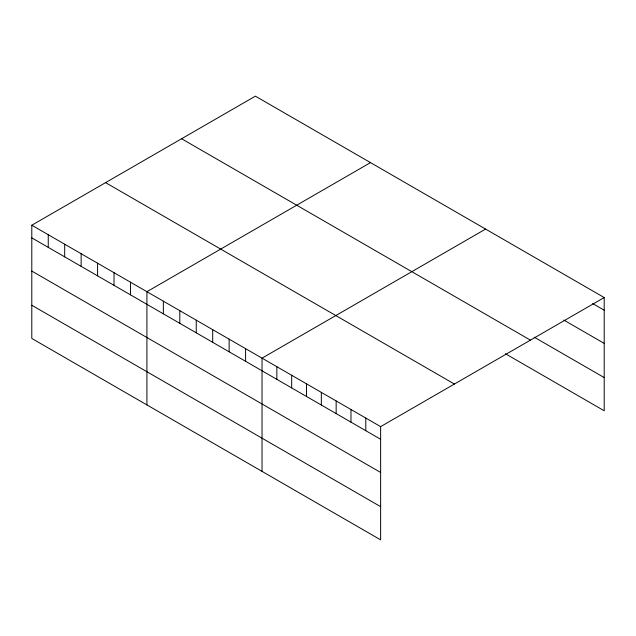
<?xml version="1.0" encoding="UTF-8"?>
<svg xmlns="http://www.w3.org/2000/svg" width="636" height="636" viewBox="0 0 636 636"><rect width="100%" height="100%" fill="white"/><g stroke="black" fill="none" stroke-linecap="round" stroke-linejoin="round"><path stroke-width="0.95" d="M31.8 225.231L380.63 426.629L380.63 539.845L31.8 338.447L31.8 225.231L255.37 96.155L604.2 297.553L604.2 410.769L505.366 353.703M370.486 162.617L146.916 291.693L146.916 404.909M485.594 229.079L262.032 358.155L262.032 471.371M380.63 426.629L604.2 297.553M592.673 303.539L604.2 310.193M563.846 320.083L604.2 343.384M534.192 337.16L604.2 377.577M181.594 138.751L530.424 340.149M105.576 182.635L454.406 384.033M31.8 237.872L380.63 439.269M31.8 271.063L380.63 472.461M31.8 305.264L380.63 506.654M365.803 418.067L365.803 430.715M350.977 409.505L350.977 422.153M336.158 400.95L336.158 413.591M321.331 392.388L321.331 405.037M306.504 383.826L306.504 396.474M291.678 375.272L291.678 387.912M276.851 366.71L276.851 379.358M245.583 348.655L245.583 361.304M229.135 339.163L229.135 351.811M212.694 329.671L212.694 342.311M196.246 320.178L196.246 332.819M179.805 310.678L179.805 323.327M163.357 301.186L163.357 313.834M130.467 282.193L130.467 294.842M114.027 272.701L114.027 285.349M97.578 263.209L97.578 275.849M81.138 253.716L81.138 266.357M64.689 244.216L64.689 256.865M48.249 234.724L48.249 247.372"/></g></svg>
